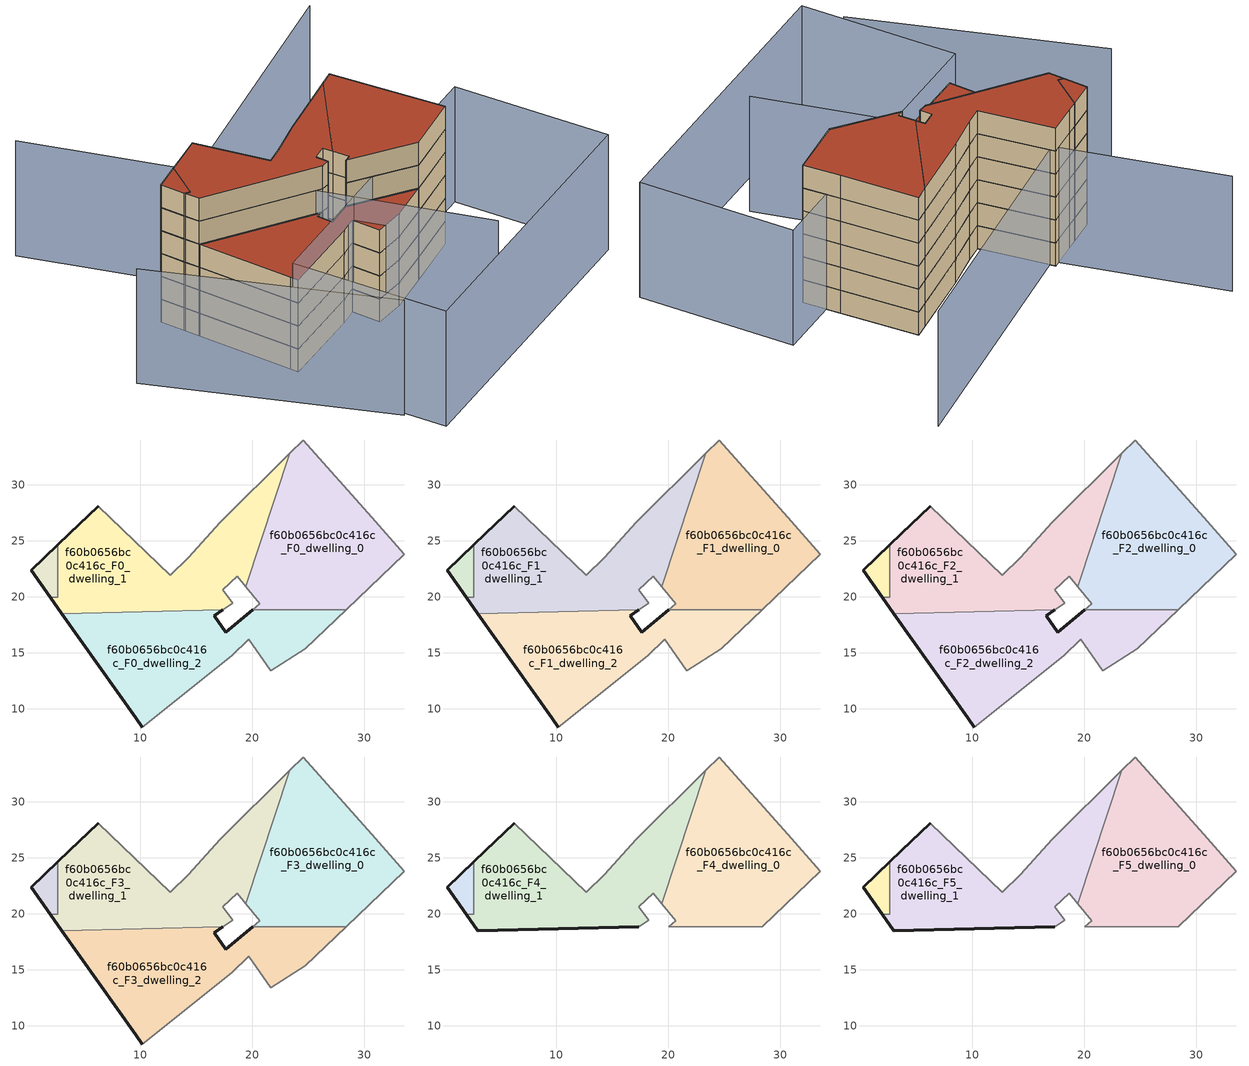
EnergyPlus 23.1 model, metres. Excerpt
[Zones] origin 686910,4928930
f60b0656bc0c416c_F0_dwelling_0
 floor ground (EU_floor_Construction): 33.6,23.81 30.67,27.1 24.55,34.01 23.35,32.82 19.42,20.93 20.69,19.41 20.06,18.88 28.42,18.88 z0
 wall adiabatic (EU_wall_Construction): 20.06,18.88 20.69,19.41 19.42,20.93 / 23.35,32.82 24.55,34.01 30.67,27.1 33.6,23.81 28.42,18.88 z0:3
 wall to f60b0656bc0c416c_F0_dwelling_2 (EU_wall_Construction): 28.42,18.88 20.06,18.88 z0:3
 wall to f60b0656bc0c416c_F0_dwelling_1 (EU_wall_Construction): 19.42,20.93 23.35,32.82 z0:3
f60b0656bc0c416c_F0_dwelling_1
 floor ground (EU_floor_Construction): 19.42,20.93 23.35,32.82 17.16,26.65 14.31,23.48 12.7,21.95 6.26,28.1 3.68,25.62 2.67,24.66 2.67,19.98 1.97,19.98 3.03,18.49 17.38,18.84 18.29,19.43 17.39,20.63 18.67,21.83 z0
 wall outside (EU_wall_Construction): 3.03,18.49 1.97,19.98 / 2.67,24.66 3.68,25.62 6.26,28.1 z0:3
 wall adiabatic (EU_wall_Construction): 6.26,28.1 12.7,21.95 14.31,23.48 17.16,26.65 23.35,32.82 / 19.42,20.93 18.67,21.83 17.39,20.63 18.29,19.43 17.38,18.84 z0:3
 wall to f60b0656bc0c416c_F0_dwelling_2 (EU_wall_Construction): 17.38,18.84 3.03,18.49 z0:3
 wall to f60b0656bc0c416c_F0_circulation (EU_wall_Construction): 1.97,19.98 2.67,19.98 2.67,24.66 z0:3
f60b0656bc0c416c_F0_dwelling_2
 floor ground (EU_floor_Construction): 24.77,15.39 28.42,18.88 20.06,18.88 17.65,16.84 16.61,18.34 17.38,18.84 3.03,18.49 9.61,9.21 10.19,8.39 18.17,14.76 19.71,16.21 21.69,13.42 z0
 wall outside (EU_wall_Construction): 17.38,18.84 16.61,18.34 17.65,16.84 20.06,18.88 / 10.19,8.39 9.61,9.21 3.03,18.49 z0:3
 wall adiabatic (EU_wall_Construction): 28.42,18.88 24.77,15.39 21.69,13.42 19.71,16.21 18.17,14.76 10.19,8.39 z0:3
f60b0656bc0c416c_F0_circulation
 floor ground (EU_floor_Construction): 2.67,19.98 2.67,24.66 0.28,22.37 1.97,19.98 z0
 wall outside (EU_wall_Construction): 1.97,19.98 0.28,22.37 2.67,24.66 z0:3
f60b0656bc0c416c_F1_dwelling_0
 floor to f60b0656bc0c416c_F0_dwelling_0 (EU_floor_Construction): 33.6,23.81 30.67,27.1 24.55,34.01 23.35,32.82 19.42,20.93 20.69,19.41 20.06,18.88 28.42,18.88 z3
 wall adiabatic (EU_wall_Construction): 20.06,18.88 20.69,19.41 19.42,20.93 / 23.35,32.82 24.55,34.01 30.67,27.1 33.6,23.81 28.42,18.88 z3:6
 wall to f60b0656bc0c416c_F1_dwelling_2 (EU_wall_Construction): 28.42,18.88 20.06,18.88 z3:6
 wall to f60b0656bc0c416c_F1_dwelling_1 (EU_wall_Construction): 19.42,20.93 23.35,32.82 z3:6
f60b0656bc0c416c_F1_dwelling_1
 floor to f60b0656bc0c416c_F0_dwelling_1 (EU_floor_Construction): 19.42,20.93 23.35,32.82 17.16,26.65 14.31,23.48 12.7,21.95 6.26,28.1 3.68,25.62 2.67,24.66 2.67,19.98 1.97,19.98 3.03,18.49 17.38,18.84 18.29,19.43 17.39,20.63 18.67,21.83 z3
 wall outside (EU_wall_Construction): 3.03,18.49 1.97,19.98 / 2.67,24.66 3.68,25.62 6.26,28.1 z3:6
 wall adiabatic (EU_wall_Construction): 6.26,28.1 12.7,21.95 14.31,23.48 17.16,26.65 23.35,32.82 / 19.42,20.93 18.67,21.83 17.39,20.63 18.29,19.43 17.38,18.84 z3:6
 wall to f60b0656bc0c416c_F1_dwelling_2 (EU_wall_Construction): 17.38,18.84 3.03,18.49 z3:6
 wall to f60b0656bc0c416c_F1_circulation (EU_wall_Construction): 1.97,19.98 2.67,19.98 2.67,24.66 z3:6
f60b0656bc0c416c_F1_dwelling_2
 floor to f60b0656bc0c416c_F0_dwelling_2 (EU_floor_Construction): 24.77,15.39 28.42,18.88 20.06,18.88 17.65,16.84 16.61,18.34 17.38,18.84 3.03,18.49 9.61,9.21 10.19,8.39 18.17,14.76 19.71,16.21 21.69,13.42 z3
 wall outside (EU_wall_Construction): 17.38,18.84 16.61,18.34 17.65,16.84 20.06,18.88 / 10.19,8.39 9.61,9.21 3.03,18.49 z3:6
 wall adiabatic (EU_wall_Construction): 28.42,18.88 24.77,15.39 21.69,13.42 19.71,16.21 18.17,14.76 10.19,8.39 z3:6
f60b0656bc0c416c_F1_circulation
 floor to f60b0656bc0c416c_F0_circulation (EU_floor_Construction): 2.67,19.98 2.67,24.66 0.28,22.37 1.97,19.98 z3
 wall outside (EU_wall_Construction): 1.97,19.98 0.28,22.37 2.67,24.66 z3:6
f60b0656bc0c416c_F2_dwelling_0
 floor to f60b0656bc0c416c_F1_dwelling_0 (EU_floor_Construction): 33.6,23.81 30.67,27.1 24.55,34.01 23.35,32.82 19.42,20.93 20.69,19.41 20.06,18.88 28.42,18.88 z6
 wall adiabatic (EU_wall_Construction): 20.06,18.88 20.69,19.41 19.42,20.93 / 23.35,32.82 24.55,34.01 30.67,27.1 33.6,23.81 28.42,18.88 z6:9
 wall to f60b0656bc0c416c_F2_dwelling_2 (EU_wall_Construction): 28.42,18.88 20.06,18.88 z6:9
 wall to f60b0656bc0c416c_F2_dwelling_1 (EU_wall_Construction): 19.42,20.93 23.35,32.82 z6:9
f60b0656bc0c416c_F2_dwelling_1
 floor to f60b0656bc0c416c_F1_dwelling_1 (EU_floor_Construction): 19.42,20.93 23.35,32.82 17.16,26.65 14.31,23.48 12.7,21.95 6.26,28.1 3.68,25.62 2.67,24.66 2.67,19.98 1.97,19.98 3.03,18.49 17.38,18.84 18.29,19.43 17.39,20.63 18.67,21.83 z6
 wall outside (EU_wall_Construction): 3.03,18.49 1.97,19.98 / 2.67,24.66 3.68,25.62 6.26,28.1 z6:9
 wall adiabatic (EU_wall_Construction): 6.26,28.1 12.7,21.95 14.31,23.48 17.16,26.65 23.35,32.82 / 19.42,20.93 18.67,21.83 17.39,20.63 18.29,19.43 17.38,18.84 z6:9
 wall to f60b0656bc0c416c_F2_dwelling_2 (EU_wall_Construction): 17.38,18.84 3.03,18.49 z6:9
 wall to f60b0656bc0c416c_F2_circulation (EU_wall_Construction): 1.97,19.98 2.67,19.98 2.67,24.66 z6:9
f60b0656bc0c416c_F2_dwelling_2
 floor to f60b0656bc0c416c_F1_dwelling_2 (EU_floor_Construction): 24.77,15.39 28.42,18.88 20.06,18.88 17.65,16.84 16.61,18.34 17.38,18.84 3.03,18.49 9.61,9.21 10.19,8.39 18.17,14.76 19.71,16.21 21.69,13.42 z6
 wall outside (EU_wall_Construction): 17.38,18.84 16.61,18.34 17.65,16.84 20.06,18.88 / 10.19,8.39 9.61,9.21 3.03,18.49 z6:9
 wall adiabatic (EU_wall_Construction): 28.42,18.88 24.77,15.39 21.69,13.42 19.71,16.21 18.17,14.76 10.19,8.39 z6:9
f60b0656bc0c416c_F2_circulation
 floor to f60b0656bc0c416c_F1_circulation (EU_floor_Construction): 2.67,19.98 2.67,24.66 0.28,22.37 1.97,19.98 z6
 wall outside (EU_wall_Construction): 1.97,19.98 0.28,22.37 2.67,24.66 z6:9
f60b0656bc0c416c_F3_dwelling_0
 floor to f60b0656bc0c416c_F2_dwelling_0 (EU_floor_Construction): 33.6,23.81 30.67,27.1 24.55,34.01 23.35,32.82 19.42,20.93 20.69,19.41 20.06,18.88 28.42,18.88 z9
 wall adiabatic (EU_wall_Construction): 20.06,18.88 20.69,19.41 19.42,20.93 / 23.35,32.82 24.55,34.01 30.67,27.1 33.6,23.81 28.42,18.88 z9:12
 wall to f60b0656bc0c416c_F3_dwelling_2 (EU_wall_Construction): 28.42,18.88 20.06,18.88 z9:12
 wall to f60b0656bc0c416c_F3_dwelling_1 (EU_wall_Construction): 19.42,20.93 23.35,32.82 z9:12
f60b0656bc0c416c_F3_dwelling_1
 floor to f60b0656bc0c416c_F2_dwelling_1 (EU_floor_Construction): 19.42,20.93 23.35,32.82 17.16,26.65 14.31,23.48 12.7,21.95 6.26,28.1 3.68,25.62 2.67,24.66 2.67,19.98 1.97,19.98 3.03,18.49 17.38,18.84 18.29,19.43 17.39,20.63 18.67,21.83 z9
 wall outside (EU_wall_Construction): 3.03,18.49 1.97,19.98 / 2.67,24.66 3.68,25.62 6.26,28.1 z9:12
 wall adiabatic (EU_wall_Construction): 6.26,28.1 12.7,21.95 14.31,23.48 17.16,26.65 23.35,32.82 / 19.42,20.93 18.67,21.83 17.39,20.63 18.29,19.43 17.38,18.84 z9:12
 wall to f60b0656bc0c416c_F3_dwelling_2 (EU_wall_Construction): 17.38,18.84 3.03,18.49 z9:12
 wall to f60b0656bc0c416c_F3_circulation (EU_wall_Construction): 1.97,19.98 2.67,19.98 2.67,24.66 z9:12
f60b0656bc0c416c_F3_dwelling_2
 floor to f60b0656bc0c416c_F2_dwelling_2 (EU_floor_Construction): 24.77,15.39 28.42,18.88 20.06,18.88 17.65,16.84 16.61,18.34 17.38,18.84 3.03,18.49 9.61,9.21 10.19,8.39 18.17,14.76 19.71,16.21 21.69,13.42 z9
 wall outside (EU_wall_Construction): 17.38,18.84 16.61,18.34 17.65,16.84 20.06,18.88 / 10.19,8.39 9.61,9.21 3.03,18.49 z9:12
 wall adiabatic (EU_wall_Construction): 28.42,18.88 24.77,15.39 21.69,13.42 19.71,16.21 18.17,14.76 10.19,8.39 z9:12
 roof outside (EU_roof_Construction): 28.42,18.88 24.77,15.39 21.69,13.42 19.71,16.21 18.17,14.76 10.19,8.39 9.61,9.21 3.03,18.49 17.38,18.84 16.61,18.34 17.65,16.84 20.06,18.88 z12
f60b0656bc0c416c_F3_circulation
 floor to f60b0656bc0c416c_F2_circulation (EU_floor_Construction): 2.67,19.98 2.67,24.66 0.28,22.37 1.97,19.98 z9
 wall outside (EU_wall_Construction): 1.97,19.98 0.28,22.37 2.67,24.66 z9:12
f60b0656bc0c416c_F4_dwelling_0
 floor to f60b0656bc0c416c_F3_dwelling_0 (EU_floor_Construction): 33.6,23.81 30.67,27.1 24.55,34.01 23.35,32.82 19.42,20.93 20.69,19.41 20.06,18.88 28.42,18.88 z12
 wall adiabatic (EU_wall_Construction): 23.35,32.82 24.55,34.01 30.67,27.1 33.6,23.81 28.42,18.88 20.06,18.88 20.69,19.41 19.42,20.93 z12:15
 wall to f60b0656bc0c416c_F4_dwelling_1 (EU_wall_Construction): 19.42,20.93 23.35,32.82 z12:15
f60b0656bc0c416c_F4_dwelling_1
 floor to f60b0656bc0c416c_F3_dwelling_1 (EU_floor_Construction): 19.42,20.93 23.35,32.82 17.16,26.65 14.31,23.48 12.7,21.95 6.26,28.1 3.68,25.62 2.67,24.66 2.67,19.98 1.97,19.98 3.03,18.49 17.38,18.84 18.29,19.43 17.39,20.63 18.67,21.83 z12
 wall outside (EU_wall_Construction): 17.38,18.84 3.03,18.49 1.97,19.98 / 2.67,24.66 3.68,25.62 6.26,28.1 z12:15
 wall adiabatic (EU_wall_Construction): 6.26,28.1 12.7,21.95 14.31,23.48 17.16,26.65 23.35,32.82 / 19.42,20.93 18.67,21.83 17.39,20.63 18.29,19.43 17.38,18.84 z12:15
 wall to f60b0656bc0c416c_F4_circulation (EU_wall_Construction): 1.97,19.98 2.67,19.98 2.67,24.66 z12:15
f60b0656bc0c416c_F4_circulation
 floor to f60b0656bc0c416c_F3_circulation (EU_floor_Construction): 2.67,19.98 2.67,24.66 0.28,22.37 1.97,19.98 z12
 wall outside (EU_wall_Construction): 1.97,19.98 0.28,22.37 2.67,24.66 z12:15
f60b0656bc0c416c_F5_dwelling_0
 floor to f60b0656bc0c416c_F4_dwelling_0 (EU_floor_Construction): 33.6,23.81 30.67,27.1 24.55,34.01 23.35,32.82 19.42,20.93 20.69,19.41 20.06,18.88 28.42,18.88 z15
 wall adiabatic (EU_wall_Construction): 23.35,32.82 24.55,34.01 30.67,27.1 33.6,23.81 28.42,18.88 20.06,18.88 20.69,19.41 19.42,20.93 z15:18
 wall to f60b0656bc0c416c_F5_dwelling_1 (EU_wall_Construction): 19.42,20.93 23.35,32.82 z15:18
 roof outside (EU_roof_Construction): 30.67,27.1 33.6,23.81 28.42,18.88 20.06,18.88 20.69,19.41 19.42,20.93 23.35,32.82 24.55,34.01 z18
f60b0656bc0c416c_F5_dwelling_1
 floor to f60b0656bc0c416c_F4_dwelling_1 (EU_floor_Construction): 19.42,20.93 23.35,32.82 17.16,26.65 14.31,23.48 12.7,21.95 6.26,28.1 3.68,25.62 2.67,24.66 2.67,19.98 1.97,19.98 3.03,18.49 17.38,18.84 18.29,19.43 17.39,20.63 18.67,21.83 z15
 wall outside (EU_wall_Construction): 17.38,18.84 3.03,18.49 1.97,19.98 / 2.67,24.66 3.68,25.62 6.26,28.1 z15:18
 wall adiabatic (EU_wall_Construction): 6.26,28.1 12.7,21.95 14.31,23.48 17.16,26.65 23.35,32.82 / 19.42,20.93 18.67,21.83 17.39,20.63 18.29,19.43 17.38,18.84 z15:18
 wall to f60b0656bc0c416c_F5_circulation (EU_wall_Construction): 1.97,19.98 2.67,19.98 2.67,24.66 z15:18
 roof outside (EU_roof_Construction): 23.35,32.82 19.42,20.93 18.67,21.83 17.39,20.63 18.29,19.43 17.38,18.84 3.03,18.49 1.97,19.98 2.67,19.98 2.67,24.66 3.68,25.62 6.26,28.1 12.7,21.95 14.31,23.48 17.16,26.65 z18
f60b0656bc0c416c_F5_circulation
 floor to f60b0656bc0c416c_F4_circulation (EU_floor_Construction): 2.67,19.98 2.67,24.66 0.28,22.37 1.97,19.98 z15
 wall outside (EU_wall_Construction): 1.97,19.98 0.28,22.37 2.67,24.66 z15:18
 roof outside (EU_roof_Construction): 2.67,24.66 2.67,19.98 1.97,19.98 0.28,22.37 z18
shading: -6.38,13.16 17.55,-3.14 / 32.29,6.27 -9.21,39.48 / 29.01,49.98 6.75,27.61 / 37.48,30.52 49.1,16.19 / 49.1,16.19 20.88,-6.69 / 20.88,-6.69 9.26,7.64 / 9.26,7.64 37.48,30.52 z0:15
[Building]
EU S2 Campaign: North Axis=0; Terrain=City; Solar Distribution=FullExterior
[Site:Location]
Bologna: Latitude=44.5; Longitude=11.25; Time Zone=1; Elevation=37
[SizingPeriod:WeatherFileDays]
AnnualSizingPeriod: Begin Month=1; Begin Day of Month=1; End Month=12; End Day of Month=31; Day of Week for Start Day=Monday; Use Weather File Daylight Saving Period=No; Use Weather File Rain and Snow Indicators=No
[MATERIAL]
EU_InternalMass_Material: Roughness=MediumRough; Thickness=0.1; Conductivity=1; Density=1800; Specific Heat=900; Thermal Absorptance=0.9; Solar Absorptance=0.7; Visible Absorptance=0.7
[MATERIAL:NOMASS] Roughness=MediumRough; Thermal Absorptance=0.9; Solar Absorptance=0.7; Visible Absorptance=0.7
Name | Thermal Resistance
EU_wall_NoMass | 0.905828
EU_roof_NoMass | 0.37593
EU_floor_NoMass | 0.67114
[CONSTRUCTION]
EU_wall_Construction: EU_wall_NoMass
EU_roof_Construction: EU_roof_NoMass
EU_floor_Construction: EU_floor_NoMass
EU_InternalMass_Construction: EU_InternalMass_Material
[ZONE] Type=1; Multiplier=1; Ceiling Height=autocalculate; Floor Area=autocalculate; Part of Total Floor Area=Yes
Name | Volume
f60b0656bc0c416c_F0_dwelling_0 | 376.052
f60b0656bc0c416c_F1_dwelling_0; f60b0656bc0c416c_F2_dwelling_0; f60b0656bc0c416c_F3_dwelling_0; f60b0656bc0c416c_F4_dwelling_0; f60b0656bc0c416c_F5_dwelling_0 | 376.051
f60b0656bc0c416c_F0_dwelling_1; f60b0656bc0c416c_F1_dwelling_1; f60b0656bc0c416c_F2_dwelling_1; f60b0656bc0c416c_F3_dwelling_1; f60b0656bc0c416c_F4_dwelling_1; f60b0656bc0c416c_F5_dwelling_1 | 376.398
f60b0656bc0c416c_F0_dwelling_2 | 371.951
f60b0656bc0c416c_F1_dwelling_2; f60b0656bc0c416c_F2_dwelling_2; f60b0656bc0c416c_F3_dwelling_2 | 371.949
f60b0656bc0c416c_F0_circulation; f60b0656bc0c416c_F1_circulation; f60b0656bc0c416c_F2_circulation; f60b0656bc0c416c_F3_circulation; f60b0656bc0c416c_F4_circulation; f60b0656bc0c416c_F5_circulation | 19.27
[INTERNALMASS] Construction=EU_InternalMass_Construction
Name | Zone or ZoneList | Surface Area
f60b0656bc0c416c_F0_dwelling_0_EU_InternalMass | f60b0656bc0c416c_F0_dwelling_0 | 125.351
f60b0656bc0c416c_F0_dwelling_1_EU_InternalMass | f60b0656bc0c416c_F0_dwelling_1 | 125.464
f60b0656bc0c416c_F0_dwelling_2_EU_InternalMass | f60b0656bc0c416c_F0_dwelling_2 | 123.979
f60b0656bc0c416c_F1_dwelling_0_EU_InternalMass | f60b0656bc0c416c_F1_dwelling_0 | 125.351
f60b0656bc0c416c_F1_dwelling_1_EU_InternalMass | f60b0656bc0c416c_F1_dwelling_1 | 125.464
f60b0656bc0c416c_F1_dwelling_2_EU_InternalMass | f60b0656bc0c416c_F1_dwelling_2 | 123.979
f60b0656bc0c416c_F2_dwelling_0_EU_InternalMass | f60b0656bc0c416c_F2_dwelling_0 | 125.351
f60b0656bc0c416c_F2_dwelling_1_EU_InternalMass | f60b0656bc0c416c_F2_dwelling_1 | 125.464
f60b0656bc0c416c_F2_dwelling_2_EU_InternalMass | f60b0656bc0c416c_F2_dwelling_2 | 123.979
f60b0656bc0c416c_F3_dwelling_0_EU_InternalMass | f60b0656bc0c416c_F3_dwelling_0 | 125.351
f60b0656bc0c416c_F3_dwelling_1_EU_InternalMass | f60b0656bc0c416c_F3_dwelling_1 | 125.464
f60b0656bc0c416c_F3_dwelling_2_EU_InternalMass | f60b0656bc0c416c_F3_dwelling_2 | 123.979
f60b0656bc0c416c_F4_dwelling_0_EU_InternalMass | f60b0656bc0c416c_F4_dwelling_0 | 172.827
f60b0656bc0c416c_F4_dwelling_1_EU_InternalMass | f60b0656bc0c416c_F4_dwelling_1 | 172.827
f60b0656bc0c416c_F5_dwelling_0_EU_InternalMass | f60b0656bc0c416c_F5_dwelling_0 | 172.827
f60b0656bc0c416c_F5_dwelling_1_EU_InternalMass | f60b0656bc0c416c_F5_dwelling_1 | 172.827
[OTHEREQUIPMENT] Fuel Type=Electricity; Design Level Calculation Method=Watts/Area; Power per Zone Floor Area=1; Fraction Latent=0; Fraction Radiant=0; Fraction Lost=0; Carbon Dioxide Generation Rate=0; EndUse Subcategory=EU_Step8_InternalGains
Name | Zone or ZoneList or Space or SpaceList | Schedule
EU_Step8_InternalGain_f60b0656bc0c416c_F0_dwelling_0_f000 | f60b0656bc0c416c_F0_dwelling_0 | EU_Step8_GainSchedule_f60b0656bc0c416c_F0_dwelling_0_f000
EU_Step8_InternalGain_f60b0656bc0c416c_F0_dwelling_1_f000 | f60b0656bc0c416c_F0_dwelling_1 | EU_Step8_GainSchedule_f60b0656bc0c416c_F0_dwelling_1_f000
EU_Step8_InternalGain_f60b0656bc0c416c_F0_dwelling_2_f000 | f60b0656bc0c416c_F0_dwelling_2 | EU_Step8_GainSchedule_f60b0656bc0c416c_F0_dwelling_2_f000
EU_Step8_InternalGain_f60b0656bc0c416c_F1_dwelling_0_f000 | f60b0656bc0c416c_F1_dwelling_0 | EU_Step8_GainSchedule_f60b0656bc0c416c_F1_dwelling_0_f000
EU_Step8_InternalGain_f60b0656bc0c416c_F1_dwelling_1_f000 | f60b0656bc0c416c_F1_dwelling_1 | EU_Step8_GainSchedule_f60b0656bc0c416c_F1_dwelling_1_f000
EU_Step8_InternalGain_f60b0656bc0c416c_F1_dwelling_2_f000 | f60b0656bc0c416c_F1_dwelling_2 | EU_Step8_GainSchedule_f60b0656bc0c416c_F1_dwelling_2_f000
EU_Step8_InternalGain_f60b0656bc0c416c_F2_dwelling_0_f000 | f60b0656bc0c416c_F2_dwelling_0 | EU_Step8_GainSchedule_f60b0656bc0c416c_F2_dwelling_0_f000
EU_Step8_InternalGain_f60b0656bc0c416c_F2_dwelling_1_f000 | f60b0656bc0c416c_F2_dwelling_1 | EU_Step8_GainSchedule_f60b0656bc0c416c_F2_dwelling_1_f000
EU_Step8_InternalGain_f60b0656bc0c416c_F2_dwelling_2_f000 | f60b0656bc0c416c_F2_dwelling_2 | EU_Step8_GainSchedule_f60b0656bc0c416c_F2_dwelling_2_f000
EU_Step8_InternalGain_f60b0656bc0c416c_F3_dwelling_0_f000 | f60b0656bc0c416c_F3_dwelling_0 | EU_Step8_GainSchedule_f60b0656bc0c416c_F3_dwelling_0_f000
EU_Step8_InternalGain_f60b0656bc0c416c_F3_dwelling_1_f000 | f60b0656bc0c416c_F3_dwelling_1 | EU_Step8_GainSchedule_f60b0656bc0c416c_F3_dwelling_1_f000
EU_Step8_InternalGain_f60b0656bc0c416c_F3_dwelling_2_f000 | f60b0656bc0c416c_F3_dwelling_2 | EU_Step8_GainSchedule_f60b0656bc0c416c_F3_dwelling_2_f000
EU_Step8_InternalGain_f60b0656bc0c416c_F4_dwelling_0_f000 | f60b0656bc0c416c_F4_dwelling_0 | EU_Step8_GainSchedule_f60b0656bc0c416c_F4_dwelling_0_f000
EU_Step8_InternalGain_f60b0656bc0c416c_F4_dwelling_1_f000 | f60b0656bc0c416c_F4_dwelling_1 | EU_Step8_GainSchedule_f60b0656bc0c416c_F4_dwelling_1_f000
EU_Step8_InternalGain_f60b0656bc0c416c_F5_dwelling_0_f000 | f60b0656bc0c416c_F5_dwelling_0 | EU_Step8_GainSchedule_f60b0656bc0c416c_F5_dwelling_0_f000
EU_Step8_InternalGain_f60b0656bc0c416c_F5_dwelling_1_f000 | f60b0656bc0c416c_F5_dwelling_1 | EU_Step8_GainSchedule_f60b0656bc0c416c_F5_dwelling_1_f000
[ZONEINFILTRATION:DESIGNFLOWRATE] Schedule=EU_AlwaysOn; Design Flow Rate Calculation Method=Flow/Area; Flow Rate per Floor Area=0.0005; Constant Term Coefficient=1; Temperature Term Coefficient=0; Velocity Term Coefficient=0; Velocity Squared Term Coefficient=0
Name | Zone or ZoneList or Space or SpaceList
EU_Circulation_Infiltration_f60b0656bc0c416c_F0_circulation | f60b0656bc0c416c_F0_circulation
EU_Circulation_Infiltration_f60b0656bc0c416c_F1_circulation | f60b0656bc0c416c_F1_circulation
EU_Circulation_Infiltration_f60b0656bc0c416c_F2_circulation | f60b0656bc0c416c_F2_circulation
EU_Circulation_Infiltration_f60b0656bc0c416c_F3_circulation | f60b0656bc0c416c_F3_circulation
EU_Circulation_Infiltration_f60b0656bc0c416c_F4_circulation | f60b0656bc0c416c_F4_circulation
EU_Circulation_Infiltration_f60b0656bc0c416c_F5_circulation | f60b0656bc0c416c_F5_circulation
[ZONEVENTILATION:DESIGNFLOWRATE] Schedule=EU_AlwaysOn; Design Flow Rate Calculation Method=AirChanges/Hour; Air Changes per Hour=0.73129; Ventilation Type=Natural; Fan Pressure Rise=0; Fan Total Efficiency=1; Constant Term Coefficient=1; Temperature Term Coefficient=0; Velocity Term Coefficient=0; Velocity Squared Term Coefficient=0; Minimum Indoor Temperature=-100; Maximum Indoor Temperature=100; Delta Temperature=-100; Minimum Outdoor Temperature=-100; Maximum Outdoor Temperature=100; Maximum Wind Speed=40
Name | Zone or ZoneList or Space or SpaceList
EU_ConstantAir_f60b0656bc0c416c_F0_dwelling_0 | f60b0656bc0c416c_F0_dwelling_0
EU_ConstantAir_f60b0656bc0c416c_F0_dwelling_1 | f60b0656bc0c416c_F0_dwelling_1
EU_ConstantAir_f60b0656bc0c416c_F0_dwelling_2 | f60b0656bc0c416c_F0_dwelling_2
EU_ConstantAir_f60b0656bc0c416c_F1_dwelling_0 | f60b0656bc0c416c_F1_dwelling_0
EU_ConstantAir_f60b0656bc0c416c_F1_dwelling_1 | f60b0656bc0c416c_F1_dwelling_1
EU_ConstantAir_f60b0656bc0c416c_F1_dwelling_2 | f60b0656bc0c416c_F1_dwelling_2
EU_ConstantAir_f60b0656bc0c416c_F2_dwelling_0 | f60b0656bc0c416c_F2_dwelling_0
EU_ConstantAir_f60b0656bc0c416c_F2_dwelling_1 | f60b0656bc0c416c_F2_dwelling_1
EU_ConstantAir_f60b0656bc0c416c_F2_dwelling_2 | f60b0656bc0c416c_F2_dwelling_2
EU_ConstantAir_f60b0656bc0c416c_F3_dwelling_0 | f60b0656bc0c416c_F3_dwelling_0
EU_ConstantAir_f60b0656bc0c416c_F3_dwelling_1 | f60b0656bc0c416c_F3_dwelling_1
EU_ConstantAir_f60b0656bc0c416c_F3_dwelling_2 | f60b0656bc0c416c_F3_dwelling_2
EU_ConstantAir_f60b0656bc0c416c_F4_dwelling_0 | f60b0656bc0c416c_F4_dwelling_0
EU_ConstantAir_f60b0656bc0c416c_F4_dwelling_1 | f60b0656bc0c416c_F4_dwelling_1
EU_ConstantAir_f60b0656bc0c416c_F5_dwelling_0 | f60b0656bc0c416c_F5_dwelling_0
EU_ConstantAir_f60b0656bc0c416c_F5_dwelling_1 | f60b0656bc0c416c_F5_dwelling_1
[HVACTEMPLATE:THERMOSTAT] Constant Heating Setpoint=20; Constant Cooling Setpoint=50
EU_HeatOnly_f60b0656bc0c416c_F0_dwelling_0; EU_HeatOnly_f60b0656bc0c416c_F0_dwelling_1; EU_HeatOnly_f60b0656bc0c416c_F0_dwelling_2; EU_HeatOnly_f60b0656bc0c416c_F1_dwelling_0; EU_HeatOnly_f60b0656bc0c416c_F1_dwelling_1; EU_HeatOnly_f60b0656bc0c416c_F1_dwelling_2; EU_HeatOnly_f60b0656bc0c416c_F2_dwelling_0; EU_HeatOnly_f60b0656bc0c416c_F2_dwelling_1; EU_HeatOnly_f60b0656bc0c416c_F2_dwelling_2; EU_HeatOnly_f60b0656bc0c416c_F3_dwelling_0; EU_HeatOnly_f60b0656bc0c416c_F3_dwelling_1; EU_HeatOnly_f60b0656bc0c416c_F3_dwelling_2; EU_HeatOnly_f60b0656bc0c416c_F4_dwelling_0; EU_HeatOnly_f60b0656bc0c416c_F4_dwelling_1; EU_HeatOnly_f60b0656bc0c416c_F5_dwelling_0; EU_HeatOnly_f60b0656bc0c416c_F5_dwelling_1
[HVACTEMPLATE:ZONE:IDEALLOADSAIRSYSTEM] System Availability Schedule=EU_AlwaysOn; Maximum Heating Supply Air Temperature=50; Minimum Cooling Supply Air Temperature=13; Maximum Heating Supply Air Humidity Ratio=0.0156; Minimum Cooling Supply Air Humidity Ratio=0.0077; Heating Limit=NoLimit; Cooling Limit=NoLimit; Heating Availability Schedule=EU_AlwaysOn; Cooling Availability Schedule=EU_CoolingOff; Dehumidification Control Type=ConstantSensibleHeatRatio; Cooling Sensible Heat Ratio=0.7; Dehumidification Setpoint=60; Humidification Control Type=None; Humidification Setpoint=30; Outdoor Air Method=None; Outdoor Air Flow Rate per Person=0.00944; Outdoor Air Flow Rate per Zone Floor Area=0; Outdoor Air Flow Rate per Zone=0; Demand Controlled Ventilation Type=None; Outdoor Air Economizer Type=NoEconomizer; Heat Recovery Type=None; Sensible Heat Recovery Effectiveness=0.7; Latent Heat Recovery Effectiveness=0.65
Name | Template Thermostat
f60b0656bc0c416c_F0_dwelling_0 | EU_HeatOnly_f60b0656bc0c416c_F0_dwelling_0
f60b0656bc0c416c_F0_dwelling_1 | EU_HeatOnly_f60b0656bc0c416c_F0_dwelling_1
f60b0656bc0c416c_F0_dwelling_2 | EU_HeatOnly_f60b0656bc0c416c_F0_dwelling_2
f60b0656bc0c416c_F1_dwelling_0 | EU_HeatOnly_f60b0656bc0c416c_F1_dwelling_0
f60b0656bc0c416c_F1_dwelling_1 | EU_HeatOnly_f60b0656bc0c416c_F1_dwelling_1
f60b0656bc0c416c_F1_dwelling_2 | EU_HeatOnly_f60b0656bc0c416c_F1_dwelling_2
f60b0656bc0c416c_F2_dwelling_0 | EU_HeatOnly_f60b0656bc0c416c_F2_dwelling_0
f60b0656bc0c416c_F2_dwelling_1 | EU_HeatOnly_f60b0656bc0c416c_F2_dwelling_1
f60b0656bc0c416c_F2_dwelling_2 | EU_HeatOnly_f60b0656bc0c416c_F2_dwelling_2
f60b0656bc0c416c_F3_dwelling_0 | EU_HeatOnly_f60b0656bc0c416c_F3_dwelling_0
f60b0656bc0c416c_F3_dwelling_1 | EU_HeatOnly_f60b0656bc0c416c_F3_dwelling_1
f60b0656bc0c416c_F3_dwelling_2 | EU_HeatOnly_f60b0656bc0c416c_F3_dwelling_2
f60b0656bc0c416c_F4_dwelling_0 | EU_HeatOnly_f60b0656bc0c416c_F4_dwelling_0
f60b0656bc0c416c_F4_dwelling_1 | EU_HeatOnly_f60b0656bc0c416c_F4_dwelling_1
f60b0656bc0c416c_F5_dwelling_0 | EU_HeatOnly_f60b0656bc0c416c_F5_dwelling_0
f60b0656bc0c416c_F5_dwelling_1 | EU_HeatOnly_f60b0656bc0c416c_F5_dwelling_1
[SIZING:ZONE] Zone Cooling Design Supply Air Temperature Input Method=SupplyAirTemperature; Zone Cooling Design Supply Air Temperature=13; Zone Heating Design Supply Air Temperature Input Method=SupplyAirTemperature; Zone Heating Design Supply Air Temperature=50; Zone Cooling Design Supply Air Humidity Ratio=0.008; Zone Heating Design Supply Air Humidity Ratio=0.008; Cooling Design Air Flow Method=DesignDay; Cooling Design Air Flow Rate=0; Cooling Minimum Air Flow per Zone Floor Area=0.000762; Cooling Minimum Air Flow=0; Cooling Minimum Air Flow Fraction=0.2; Heating Design Air Flow Method=DesignDay; Heating Design Air Flow Rate=0; Heating Maximum Air Flow per Zone Floor Area=0.002032; Heating Maximum Air Flow=0.141576; Heating Maximum Air Flow Fraction=0.3; Account for Dedicated Outdoor Air System=No; Dedicated Outdoor Air System Control Strategy=NeutralSupplyAir; Dedicated Outdoor Air Low Setpoint Temperature for Design=autosize; Dedicated Outdoor Air High Setpoint Temperature for Design=autosize; Zone Load Sizing Method=Sensible Load Only No Latent Load; Zone Latent Cooling Design Supply Air Humidity Ratio Input Method=HumidityRatioDifference; Zone Cooling Design Supply Air Humidity Ratio Difference=0.005; Zone Latent Heating Design Supply Air Humidity Ratio Input Method=HumidityRatioDifference; Zone Humidification Design Supply Air Humidity Ratio Difference=0.005
f60b0656bc0c416c_F0_dwelling_0; f60b0656bc0c416c_F0_dwelling_1; f60b0656bc0c416c_F0_dwelling_2; f60b0656bc0c416c_F1_dwelling_0; f60b0656bc0c416c_F1_dwelling_1; f60b0656bc0c416c_F1_dwelling_2; f60b0656bc0c416c_F2_dwelling_0; f60b0656bc0c416c_F2_dwelling_1; f60b0656bc0c416c_F2_dwelling_2; f60b0656bc0c416c_F3_dwelling_0; f60b0656bc0c416c_F3_dwelling_1; f60b0656bc0c416c_F3_dwelling_2; f60b0656bc0c416c_F4_dwelling_0; f60b0656bc0c416c_F4_dwelling_1; f60b0656bc0c416c_F5_dwelling_0; f60b0656bc0c416c_F5_dwelling_1
[SCHEDULE:CONSTANT]
Name | Hourly Value
EU_AlwaysOn | 1
EU_CoolingOff | 0
[SCHEDULE:FILE] Column Number=1; Rows to Skip at Top=0; Number of Hours of Data=8760; Column Separator=Comma; Interpolate to Timestep=No; Minutes per Item=60; Adjust Schedule for Daylight Savings=Yes
Name | File
EU_Step8_GainSchedule_f60b0656bc0c416c_F0_dwelling_0_f000 | ../../schedules/f60b0656bc0c416c/f60b0656bc0c416c_F0_dwelling_0_f000_gain.csv
EU_Step8_GainSchedule_f60b0656bc0c416c_F0_dwelling_1_f000 | ../../schedules/f60b0656bc0c416c/f60b0656bc0c416c_F0_dwelling_1_f000_gain.csv
EU_Step8_GainSchedule_f60b0656bc0c416c_F0_dwelling_2_f000 | ../../schedules/f60b0656bc0c416c/f60b0656bc0c416c_F0_dwelling_2_f000_gain.csv
EU_Step8_GainSchedule_f60b0656bc0c416c_F1_dwelling_0_f000 | ../../schedules/f60b0656bc0c416c/f60b0656bc0c416c_F1_dwelling_0_f000_gain.csv
EU_Step8_GainSchedule_f60b0656bc0c416c_F1_dwelling_1_f000 | ../../schedules/f60b0656bc0c416c/f60b0656bc0c416c_F1_dwelling_1_f000_gain.csv
EU_Step8_GainSchedule_f60b0656bc0c416c_F1_dwelling_2_f000 | ../../schedules/f60b0656bc0c416c/f60b0656bc0c416c_F1_dwelling_2_f000_gain.csv
EU_Step8_GainSchedule_f60b0656bc0c416c_F2_dwelling_0_f000 | ../../schedules/f60b0656bc0c416c/f60b0656bc0c416c_F2_dwelling_0_f000_gain.csv
EU_Step8_GainSchedule_f60b0656bc0c416c_F2_dwelling_1_f000 | ../../schedules/f60b0656bc0c416c/f60b0656bc0c416c_F2_dwelling_1_f000_gain.csv
EU_Step8_GainSchedule_f60b0656bc0c416c_F2_dwelling_2_f000 | ../../schedules/f60b0656bc0c416c/f60b0656bc0c416c_F2_dwelling_2_f000_gain.csv
EU_Step8_GainSchedule_f60b0656bc0c416c_F3_dwelling_0_f000 | ../../schedules/f60b0656bc0c416c/f60b0656bc0c416c_F3_dwelling_0_f000_gain.csv
EU_Step8_GainSchedule_f60b0656bc0c416c_F3_dwelling_1_f000 | ../../schedules/f60b0656bc0c416c/f60b0656bc0c416c_F3_dwelling_1_f000_gain.csv
EU_Step8_GainSchedule_f60b0656bc0c416c_F3_dwelling_2_f000 | ../../schedules/f60b0656bc0c416c/f60b0656bc0c416c_F3_dwelling_2_f000_gain.csv
EU_Step8_GainSchedule_f60b0656bc0c416c_F4_dwelling_0_f000 | ../../schedules/f60b0656bc0c416c/f60b0656bc0c416c_F4_dwelling_0_f000_gain.csv
EU_Step8_GainSchedule_f60b0656bc0c416c_F4_dwelling_1_f000 | ../../schedules/f60b0656bc0c416c/f60b0656bc0c416c_F4_dwelling_1_f000_gain.csv
EU_Step8_GainSchedule_f60b0656bc0c416c_F5_dwelling_0_f000 | ../../schedules/f60b0656bc0c416c/f60b0656bc0c416c_F5_dwelling_0_f000_gain.csv
EU_Step8_GainSchedule_f60b0656bc0c416c_F5_dwelling_1_f000 | ../../schedules/f60b0656bc0c416c/f60b0656bc0c416c_F5_dwelling_1_f000_gain.csv
